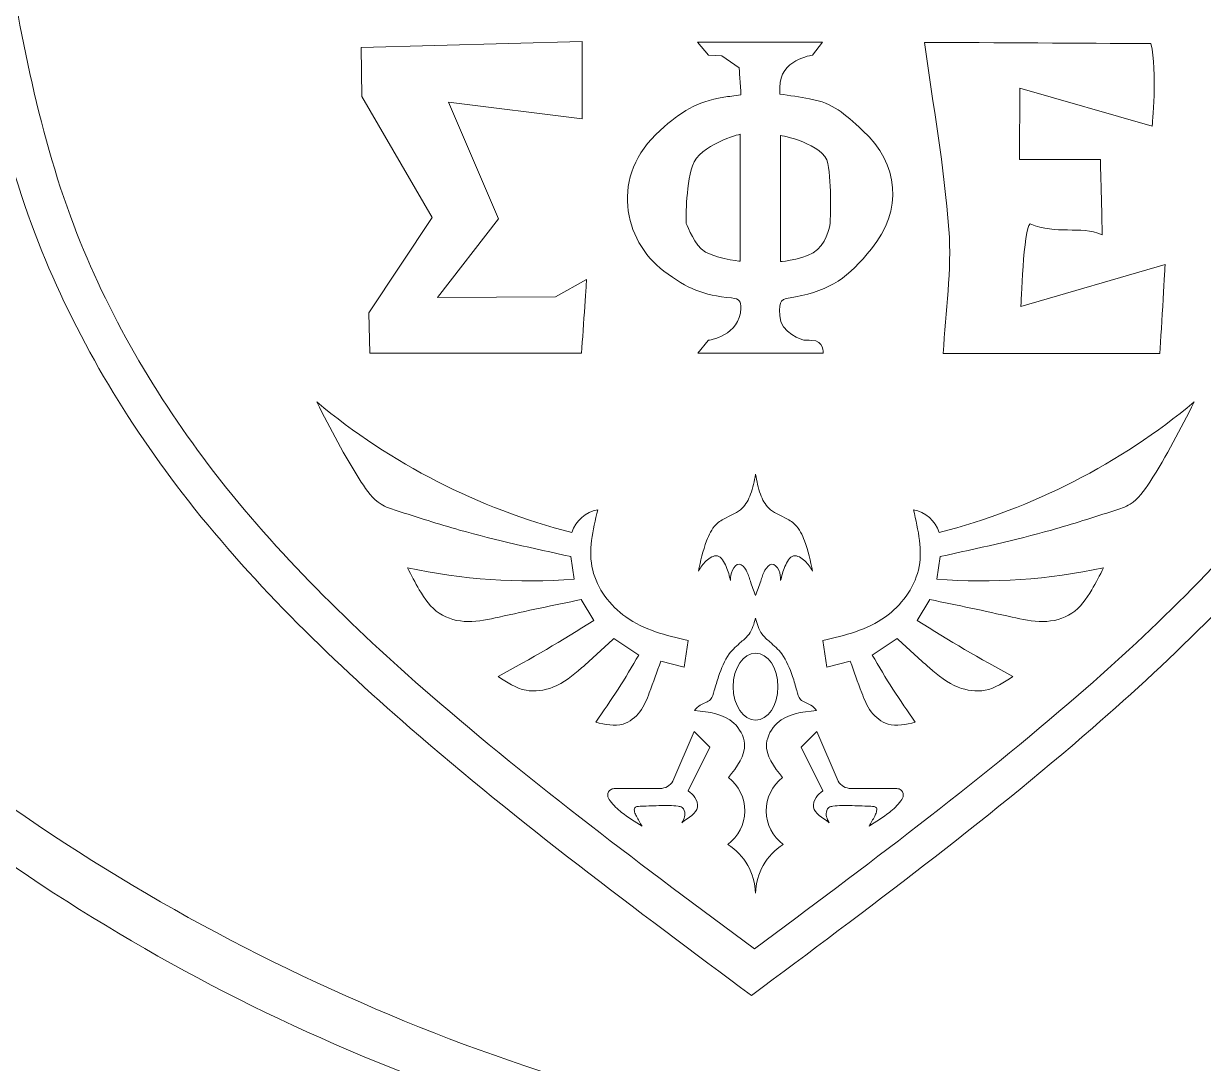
# Model space of a CAD drawing. Header units: inches. Extents: x 0 to 12, y 0 to 12.
# Drawn here: x 10.195 to 11.295, y 5.229 to 6.199 of the extents above; entities that cross this region are included whole.
import ezdxf

# ---------------------------------------------------------------- set-up
doc = ezdxf.new("R2010")
doc.units = ezdxf.units.IN
doc.header["$MEASUREMENT"] = 0

msp = doc.modelspace()

# ---------------------------------------------------------------- linework, layer by layer
at = {"color": 5, "lineweight": 0}
for p, q in [((10.7089, 5.6809), (10.7057, 5.7021)), ((11.0469, 5.6809), (11.0501, 5.7021)), ((10.727, 5.6423), (10.7153, 5.662)), ((11.0287, 5.6423), (11.0405, 5.662)), ((10.7691, 5.6102), (10.7459, 5.6256)), ((10.815, 5.6237), (10.8112, 5.5989)), ((10.9407, 5.6237), (10.9445, 5.5989)), ((10.9866, 5.6102), (11.0098, 5.6256)), ((10.8112, 5.5989), (10.7895, 5.6046)), ((10.9445, 5.5989), (10.9662, 5.6046)), ((10.8009, 5.4925), (10.8208, 5.5388)), ((10.8208, 5.5388), (10.8352, 5.5244)), ((10.9349, 5.5388), (10.9205, 5.5244)), ((10.9548, 5.4925), (10.9349, 5.5388)), ((10.8352, 5.5244), (10.8152, 5.4836)), ((10.9205, 5.5244), (10.9405, 5.4836)), ((10.7472, 5.4858), (10.7889, 5.4858)), ((11.0086, 5.4858), (10.9669, 5.4858))]:
    msp.add_line(p, q, dxfattribs=at)
for centre, radius, start, end in [((10.8561, 6.3098), 0.604, 230.1334, 255.6659), ((10.8996, 6.3098), 0.604, 284.3341, 309.8666), ((10.7371, 5.7142), 0.0322, 101.4674, 161.1937), ((11.0187, 5.7142), 0.0322, 18.8063, 78.5326), ((10.6686, 6.23), 0.5506, 257.9267, 274.1924), ((11.0871, 6.23), 0.5506, 265.8076, 282.0733), ((9.9355, 6.8968), 1.4833, 298.2597, 302.2494), ((11.8202, 6.8968), 1.4833, 237.7506, 241.7403), ((10.1094, 5.9895), 0.7609, 324.5017, 330.1066), ((11.6463, 5.9895), 0.7609, 209.8934, 215.4983), ((11.2088, 6.9041), 1.8077, 227.0707, 255.8739), ((10.7886, 5.5004), 0.0146, 271.0459, 327.1361), ((10.8286, 5.465), 0.0392, 306.8379, 52.1804), ((10.9271, 5.465), 0.0392, 127.8196, 233.1621), ((10.9671, 5.5004), 0.0146, 212.8639, 268.9541), ((10.8218, 5.3864), 0.0561, 1.9204, 57.3192), ((10.9339, 5.3864), 0.0561, 122.6808, 178.0796)]:
    msp.add_arc(centre, radius, start, end, dxfattribs=at)
at = {"color": 250, "lineweight": 0}
msp.add_arc((11.2709, 7.0303), 1.9029, 227.0707, 255.8739, dxfattribs=at)
at = {"color": 5, "lineweight": 0}
msp.add_ellipse((10.8779, 5.5807), major_axis=(0, 0.0313), ratio=0.665933, dxfattribs=at)
at = {"color": 250, "lineweight": 0}
for points in [[(10.874, 5.2928), (10.7659, 5.3732), (10.576, 5.5145), (10.339, 5.7455), (10.1855, 6.008), (10.1516, 6.2025), (10.1349, 6.3055)], [(10.874, 5.2928), (10.9822, 5.3732), (11.172, 5.5145), (11.409, 5.7455), (11.5626, 6.008), (11.5965, 6.2025), (11.6131, 6.3055)]]:
    msp.add_open_spline(points, degree=3, knots=[0, 0, 0, 0, 0.0808468, 0.1419248, 0.197496, 0.2597021, 0.2597021, 0.2597021, 0.2597021], dxfattribs=at)
at = {"color": 5, "lineweight": 0}
for points, knots in [([(10.8768, 5.3362), (10.774, 5.4126), (10.5937, 5.5468), (10.3685, 5.7663), (10.2226, 6.0156), (10.1905, 6.2005), (10.1746, 6.2983)], [0, 0, 0, 0, 0.0808468, 0.1419248, 0.197496, 0.2597021, 0.2597021, 0.2597021, 0.2597021]), ([(10.8768, 5.3362), (10.9795, 5.4126), (11.1598, 5.5468), (11.385, 5.7663), (11.5309, 6.0156), (11.5631, 6.2005), (11.5789, 6.2983)], [0, 0, 0, 0, 0.0808468, 0.1419248, 0.197496, 0.2597021, 0.2597021, 0.2597021, 0.2597021]), ([(10.7057, 5.7021), (10.6709, 5.7097), (10.6158, 5.7216), (10.558, 5.7402), (10.5241, 5.7511), (10.4985, 5.7881), (10.4816, 5.8212), (10.4689, 5.8462)], [0, 0, 0, 0, 0.02753964, 0.04351363, 0.0474821, 0.05463243, 0.07669562, 0.07669562, 0.07669562, 0.07669562]), ([(11.0501, 5.7021), (11.0849, 5.7097), (11.1399, 5.7216), (11.1977, 5.7402), (11.2317, 5.7511), (11.2573, 5.7881), (11.2741, 5.8212), (11.2868, 5.8462)], [0, 0, 0, 0, 0.02753964, 0.04351363, 0.0474821, 0.05463243, 0.07669562, 0.07669562, 0.07669562, 0.07669562]), ([(10.8779, 5.7788), (10.8767, 5.7725), (10.8745, 5.7613), (10.8662, 5.7451), (10.8521, 5.7395), (10.8386, 5.7315), (10.83, 5.7131), (10.8267, 5.6979), (10.8246, 5.6884)], [0, 0, 0, 0, 0.00496667, 0.00889983, 0.01334248, 0.01630321, 0.02086423, 0.02843291, 0.02843291, 0.02843291, 0.02843291]), ([(10.8779, 5.7788), (10.8791, 5.7725), (10.8812, 5.7613), (10.8895, 5.7451), (10.9036, 5.7395), (10.9171, 5.7315), (10.9258, 5.7131), (10.9291, 5.6979), (10.9311, 5.6884)], [0, 0, 0, 0, 0.00496667, 0.00889983, 0.01334248, 0.01630321, 0.02086423, 0.02843291, 0.02843291, 0.02843291, 0.02843291]), ([(10.815, 5.6237), (10.7945, 5.6286), (10.7563, 5.6377), (10.7174, 5.6893), (10.7262, 5.7266), (10.7307, 5.7458)], [0, 0, 0, 0, 0.01607831, 0.02987121, 0.04449574, 0.04449574, 0.04449574, 0.04449574]), ([(10.9407, 5.6237), (10.9613, 5.6286), (10.9995, 5.6377), (11.0383, 5.6893), (11.0296, 5.7266), (11.0251, 5.7458)], [0, 0, 0, 0, 0.01607831, 0.02987121, 0.04449574, 0.04449574, 0.04449574, 0.04449574]), ([(10.8545, 5.6798), (10.8535, 5.684), (10.8515, 5.6921), (10.8437, 5.7061), (10.8305, 5.6983), (10.8266, 5.6917), (10.8246, 5.6884)], [0, 0, 0, 0, 0.00351206, 0.00679766, 0.00978558, 0.01288207, 0.01288207, 0.01288207, 0.01288207]), ([(10.9013, 5.6798), (10.9023, 5.684), (10.9043, 5.6921), (10.9121, 5.7061), (10.9252, 5.6983), (10.9291, 5.6917), (10.9311, 5.6884)], [0, 0, 0, 0, 0.00351206, 0.00679766, 0.00978558, 0.01288207, 0.01288207, 0.01288207, 0.01288207]), ([(10.7153, 5.662), (10.6898, 5.6567), (10.6547, 5.6494), (10.6106, 5.6391), (10.5807, 5.6465), (10.5647, 5.6693), (10.5569, 5.6847), (10.5535, 5.6916)], [0, 0, 0, 0, 0.02023305, 0.02779216, 0.03497388, 0.04239776, 0.04841567, 0.04841567, 0.04841567, 0.04841567]), ([(10.8779, 5.6657), (10.8761, 5.6702), (10.8731, 5.6782), (10.8705, 5.6883), (10.8629, 5.6979), (10.8547, 5.689), (10.8546, 5.683), (10.8545, 5.6798)], [0, 0, 0, 0, 0.00367448, 0.00651244, 0.00872326, 0.0109429, 0.0134626, 0.0134626, 0.0134626, 0.0134626]), ([(10.8779, 5.6657), (10.8796, 5.6702), (10.8827, 5.6782), (10.8853, 5.6883), (10.8929, 5.6979), (10.901, 5.689), (10.9012, 5.683), (10.9013, 5.6798)], [0, 0, 0, 0, 0.00367448, 0.00651244, 0.00872326, 0.0109429, 0.0134626, 0.0134626, 0.0134626, 0.0134626]), ([(11.0405, 5.662), (11.066, 5.6567), (11.101, 5.6494), (11.1452, 5.6391), (11.175, 5.6465), (11.1911, 5.6693), (11.1988, 5.6847), (11.2023, 5.6916)], [0, 0, 0, 0, 0.02023305, 0.02779216, 0.03497388, 0.04239776, 0.04841567, 0.04841567, 0.04841567, 0.04841567]), ([(10.8779, 5.6445), (10.8764, 5.6392), (10.874, 5.6306), (10.8631, 5.6213), (10.8507, 5.6103), (10.8442, 5.5931), (10.8398, 5.5789), (10.8369, 5.567), (10.8267, 5.5649), (10.8226, 5.5604), (10.821, 5.5586)], [0, 0, 0, 0, 0.00412311, 0.00675957, 0.01082209, 0.01687384, 0.02044886, 0.02277519, 0.025562, 0.02745838, 0.02745838, 0.02745838, 0.02745838]), ([(10.8779, 5.6445), (10.8794, 5.6392), (10.8818, 5.6306), (10.8926, 5.6213), (10.905, 5.6103), (10.9116, 5.5931), (10.916, 5.5789), (10.9189, 5.567), (10.929, 5.5649), (10.9331, 5.5604), (10.9348, 5.5586)], [0, 0, 0, 0, 0.00412311, 0.00675957, 0.01082209, 0.01687384, 0.02044886, 0.02277519, 0.025562, 0.02745838, 0.02745838, 0.02745838, 0.02745838]), ([(10.7459, 5.6256), (10.736, 5.6164), (10.7182, 5.6), (10.6925, 5.5788), (10.6617, 5.5743), (10.6462, 5.5847), (10.6378, 5.5902)], [0, 0, 0, 0, 0.01052872, 0.01884852, 0.02537562, 0.03288337, 0.03288337, 0.03288337, 0.03288337]), ([(11.0098, 5.6256), (11.0198, 5.6164), (11.0376, 5.6), (11.0633, 5.5788), (11.094, 5.5743), (11.1096, 5.5847), (11.1179, 5.5902)], [0, 0, 0, 0, 0.01052872, 0.01884852, 0.02537562, 0.03288337, 0.03288337, 0.03288337, 0.03288337]), ([(10.7895, 5.6046), (10.7861, 5.5947), (10.7804, 5.5787), (10.7717, 5.5566), (10.7531, 5.5418), (10.7377, 5.5455), (10.7289, 5.5476)], [0, 0, 0, 0, 0.00813648, 0.01321573, 0.01827977, 0.02485473, 0.02485473, 0.02485473, 0.02485473]), ([(10.9662, 5.6046), (10.9697, 5.5947), (10.9753, 5.5787), (10.9841, 5.5566), (11.0026, 5.5418), (11.0181, 5.5455), (11.0268, 5.5476)], [0, 0, 0, 0, 0.00813648, 0.01321573, 0.01827977, 0.02485473, 0.02485473, 0.02485473, 0.02485473]), ([(10.8526, 5.4959), (10.8606, 5.5062), (10.8734, 5.5227), (10.8559, 5.5548), (10.8347, 5.5571), (10.821, 5.5586)], [0, 0, 0, 0, 0.00906876, 0.01459213, 0.02458282, 0.02458282, 0.02458282, 0.02458282]), ([(10.9031, 5.4959), (10.8951, 5.5062), (10.8823, 5.5227), (10.8999, 5.5548), (10.9211, 5.5571), (10.9348, 5.5586)], [0, 0, 0, 0, 0.00906876, 0.01459213, 0.02458282, 0.02458282, 0.02458282, 0.02458282]), ([(10.7721, 5.4506), (10.7655, 5.4547), (10.7547, 5.4615), (10.7441, 5.4713), (10.7389, 5.4794), (10.7421, 5.4855), (10.7458, 5.4857), (10.7472, 5.4858)], [0, 0, 0, 0, 0.00596177, 0.00986587, 0.01130521, 0.01296865, 0.01403095, 0.01403095, 0.01403095, 0.01403095]), ([(10.8152, 5.4836), (10.8175, 5.4817), (10.8221, 5.4779), (10.8266, 5.4639), (10.8147, 5.4587), (10.8094, 5.454), (10.8093, 5.4539)], [0, 0, 0, 0, 0.002263082, 0.004672888, 0.009805081, 0.009973743, 0.009973743, 0.009973743, 0.009973743]), ([(10.9405, 5.4836), (10.9383, 5.4817), (10.9336, 5.4779), (10.9291, 5.4639), (10.941, 5.4587), (10.9463, 5.454), (10.9465, 5.4539)], [0, 0, 0, 0, 0.002263082, 0.004672888, 0.009805081, 0.009973743, 0.009973743, 0.009973743, 0.009973743]), ([(10.9837, 5.4506), (10.9902, 5.4547), (11.001, 5.4615), (11.0117, 5.4713), (11.0168, 5.4794), (11.0136, 5.4855), (11.01, 5.4857), (11.0086, 5.4858)], [0, 0, 0, 0, 0.00596177, 0.00986587, 0.01130521, 0.01296865, 0.01403095, 0.01403095, 0.01403095, 0.01403095]), ([(10.7721, 5.4506), (10.7702, 5.4537), (10.7677, 5.4581), (10.765, 5.4635), (10.7644, 5.469), (10.7765, 5.4694), (10.7883, 5.47), (10.8016, 5.47), (10.8096, 5.4687), (10.8133, 5.4628), (10.8113, 5.4574), (10.8093, 5.4539)], [0, 0, 0, 0, 0.00278599, 0.00388366, 0.00486863, 0.00626844, 0.01134116, 0.01538852, 0.01640716, 0.01732059, 0.0203083, 0.0203083, 0.0203083, 0.0203083]), ([(10.9837, 5.4506), (10.9855, 5.4537), (10.9881, 5.4581), (10.9907, 5.4635), (10.9914, 5.469), (10.9792, 5.4694), (10.9674, 5.47), (10.9542, 5.47), (10.9461, 5.4687), (10.9425, 5.4628), (10.9445, 5.4574), (10.9465, 5.4539)], [0, 0, 0, 0, 0.00278599, 0.00388366, 0.00486863, 0.00626844, 0.01134116, 0.01538852, 0.01640716, 0.01732059, 0.0203083, 0.0203083, 0.0203083, 0.0203083])]:
    msp.add_open_spline(points, degree=3, knots=knots, dxfattribs=at)
at = {"color": 2, "lineweight": 0}
for points, knots in [([(10.5917, 6.1258), (10.5917, 6.1258), (10.6381, 6.0169), (10.6381, 6.0169), (10.6381, 6.0169), (10.5814, 5.9435), (10.5814, 5.9435), (10.5814, 5.9435), (10.6915, 5.9442), (10.6915, 5.9442), (10.6915, 5.9442), (10.7203, 5.9604), (10.7203, 5.9604), (10.7203, 5.9604), (10.7174, 5.9166), (10.7157, 5.8918), (10.6427, 5.8918), (10.5182, 5.8918), (10.5182, 5.8918), (10.5182, 5.8918), (10.5174, 5.9292), (10.5174, 5.9292), (10.5174, 5.9292), (10.5765, 6.0183), (10.5765, 6.0183), (10.5765, 6.0183), (10.5109, 6.131), (10.5109, 6.131), (10.5109, 6.131), (10.5103, 6.1768), (10.5103, 6.1768), (10.5103, 6.1768), (10.7162, 6.1825), (10.7162, 6.1825), (10.7162, 6.1584), (10.7162, 6.1343), (10.7163, 6.1103), (10.7163, 6.1103), (10.5917, 6.1258), (10.5917, 6.1258)], [0, 0, 0, 0, 1, 1, 1, 2, 2, 2, 3, 3, 3, 4, 4, 4, 5, 5, 5, 6, 6, 6, 7, 7, 7, 8, 8, 8, 9, 9, 9, 10, 10, 10, 11, 11, 11, 12, 12, 12, 13, 13, 13, 13]), ([(10.9404, 6.1818), (10.9404, 6.1818), (10.9309, 6.1696), (10.9309, 6.1696), (10.9309, 6.1696), (10.9002, 6.1655), (10.9004, 6.1395), (10.9004, 6.1377), (10.9004, 6.1358), (10.9004, 6.1334), (10.9098, 6.1319), (10.9191, 6.1308), (10.9282, 6.129), (10.9514, 6.1245), (10.96, 6.1154), (10.9776, 6.0995), (11.012, 6.0685), (11.0153, 6.0249), (10.986, 5.989), (10.9646, 5.9627), (10.9479, 5.9501), (10.9151, 5.9443), (10.9003, 5.9417), (10.9002, 5.942), (10.9004, 5.9269), (10.9005, 5.9099), (10.923, 5.9039), (10.923, 5.9039), (10.923, 5.9039), (10.9277, 5.9038), (10.9301, 5.9037), (10.9419, 5.9037), (10.9408, 5.8916), (10.9408, 5.8916), (10.9408, 5.8916), (10.8241, 5.8916), (10.8241, 5.8916), (10.8241, 5.8916), (10.8338, 5.9037), (10.8338, 5.9037), (10.8338, 5.9037), (10.8638, 5.9081), (10.8641, 5.9336), (10.8642, 5.94), (10.8631, 5.9425), (10.8556, 5.9432), (10.8285, 5.9458), (10.8148, 5.9516), (10.7924, 5.9683), (10.7544, 5.9967), (10.7417, 6.0577), (10.7889, 6.0994), (10.8094, 6.1175), (10.8217, 6.1259), (10.8482, 6.1304), (10.8531, 6.1312), (10.858, 6.1317), (10.8643, 6.1326), (10.8638, 6.141), (10.8626, 6.1578), (10.8626, 6.1578), (10.8626, 6.1578), (10.8466, 6.1691), (10.8466, 6.1691), (10.8466, 6.1691), (10.8339, 6.1696), (10.8339, 6.1696), (10.8339, 6.1696), (10.8239, 6.1818), (10.8239, 6.1818), (10.8239, 6.1818), (10.9404, 6.1818), (10.9404, 6.1818)], [0, 0, 0, 0, 1, 1, 1, 2, 2, 2, 3, 3, 3, 4, 4, 4, 5, 5, 5, 6, 6, 6, 7, 7, 7, 8, 8, 8, 9, 9, 9, 10, 10, 10, 11, 11, 11, 12, 12, 12, 13, 13, 13, 14, 14, 14, 15, 15, 15, 16, 16, 16, 17, 17, 17, 18, 18, 18, 19, 19, 19, 20, 20, 20, 21, 21, 21, 22, 22, 22, 23, 23, 23, 24, 24, 24, 24]), ([(11.2465, 6.1805), (11.2529, 6.1544), (11.2477, 6.1033), (11.2477, 6.1033), (11.2477, 6.1033), (11.1243, 6.1387), (11.1243, 6.1387), (11.1243, 6.1387), (11.1239, 6.0722), (11.1239, 6.0722), (11.1239, 6.0722), (11.1994, 6.0722), (11.1994, 6.0722), (11.1994, 6.0722), (11.201, 6.0158), (11.201, 6.0022), (11.1799, 6.011), (11.1588, 6.0018), (11.1338, 6.0123), (11.1278, 6.0086), (11.1253, 5.9353), (11.1253, 5.9353), (11.1253, 5.9353), (11.2598, 5.9743), (11.2598, 5.9743), (11.2598, 5.9743), (11.2563, 5.9159), (11.2549, 5.8914), (11.1804, 5.8914), (11.1107, 5.8914), (11.0529, 5.8914), (11.055, 5.9308), (11.061, 5.9692), (11.0582, 6.007), (11.0538, 6.0654), (11.0433, 6.1234), (11.0354, 6.1815), (11.0998, 6.1815), (11.1821, 6.1805), (11.2465, 6.1805)], [0, 0, 0, 0, 1, 1, 1, 2, 2, 2, 3, 3, 3, 4, 4, 4, 5, 5, 5, 6, 6, 6, 7, 7, 7, 8, 8, 8, 9, 9, 9, 10, 10, 10, 11, 11, 11, 12, 12, 12, 13, 13, 13, 13]), ([(10.8635, 6.0959), (10.8635, 6.0959), (10.8255, 6.0862), (10.819, 6.0665), (10.8126, 6.0467), (10.8131, 6.0134), (10.8131, 6.0134), (10.8131, 6.0134), (10.8186, 5.9975), (10.8272, 5.989), (10.8358, 5.9805), (10.8635, 5.9774), (10.8635, 5.9774), (10.8635, 5.9774), (10.8635, 6.0959), (10.8635, 6.0959)], [0, 0, 0, 0, 1, 1, 1, 2, 2, 2, 3, 3, 3, 4, 4, 4, 5, 5, 5, 5]), ([(10.9011, 5.9771), (10.9028, 5.9771), (10.9259, 5.9795), (10.9358, 5.9884), (10.9457, 5.9974), (10.9475, 6.0136), (10.9475, 6.0136), (10.9475, 6.0136), (10.949, 6.0496), (10.9454, 6.0685), (10.9417, 6.0874), (10.9011, 6.0948), (10.9011, 6.0948), (10.9011, 6.0948), (10.9011, 6.0316), (10.9011, 5.9771)], [0, 0, 0, 0, 1, 1, 1, 2, 2, 2, 3, 3, 3, 4, 4, 4, 5, 5, 5, 5])]:
    msp.add_open_spline(points, degree=3, knots=knots, dxfattribs=at)

doc.saveas('drawing.dxf')
